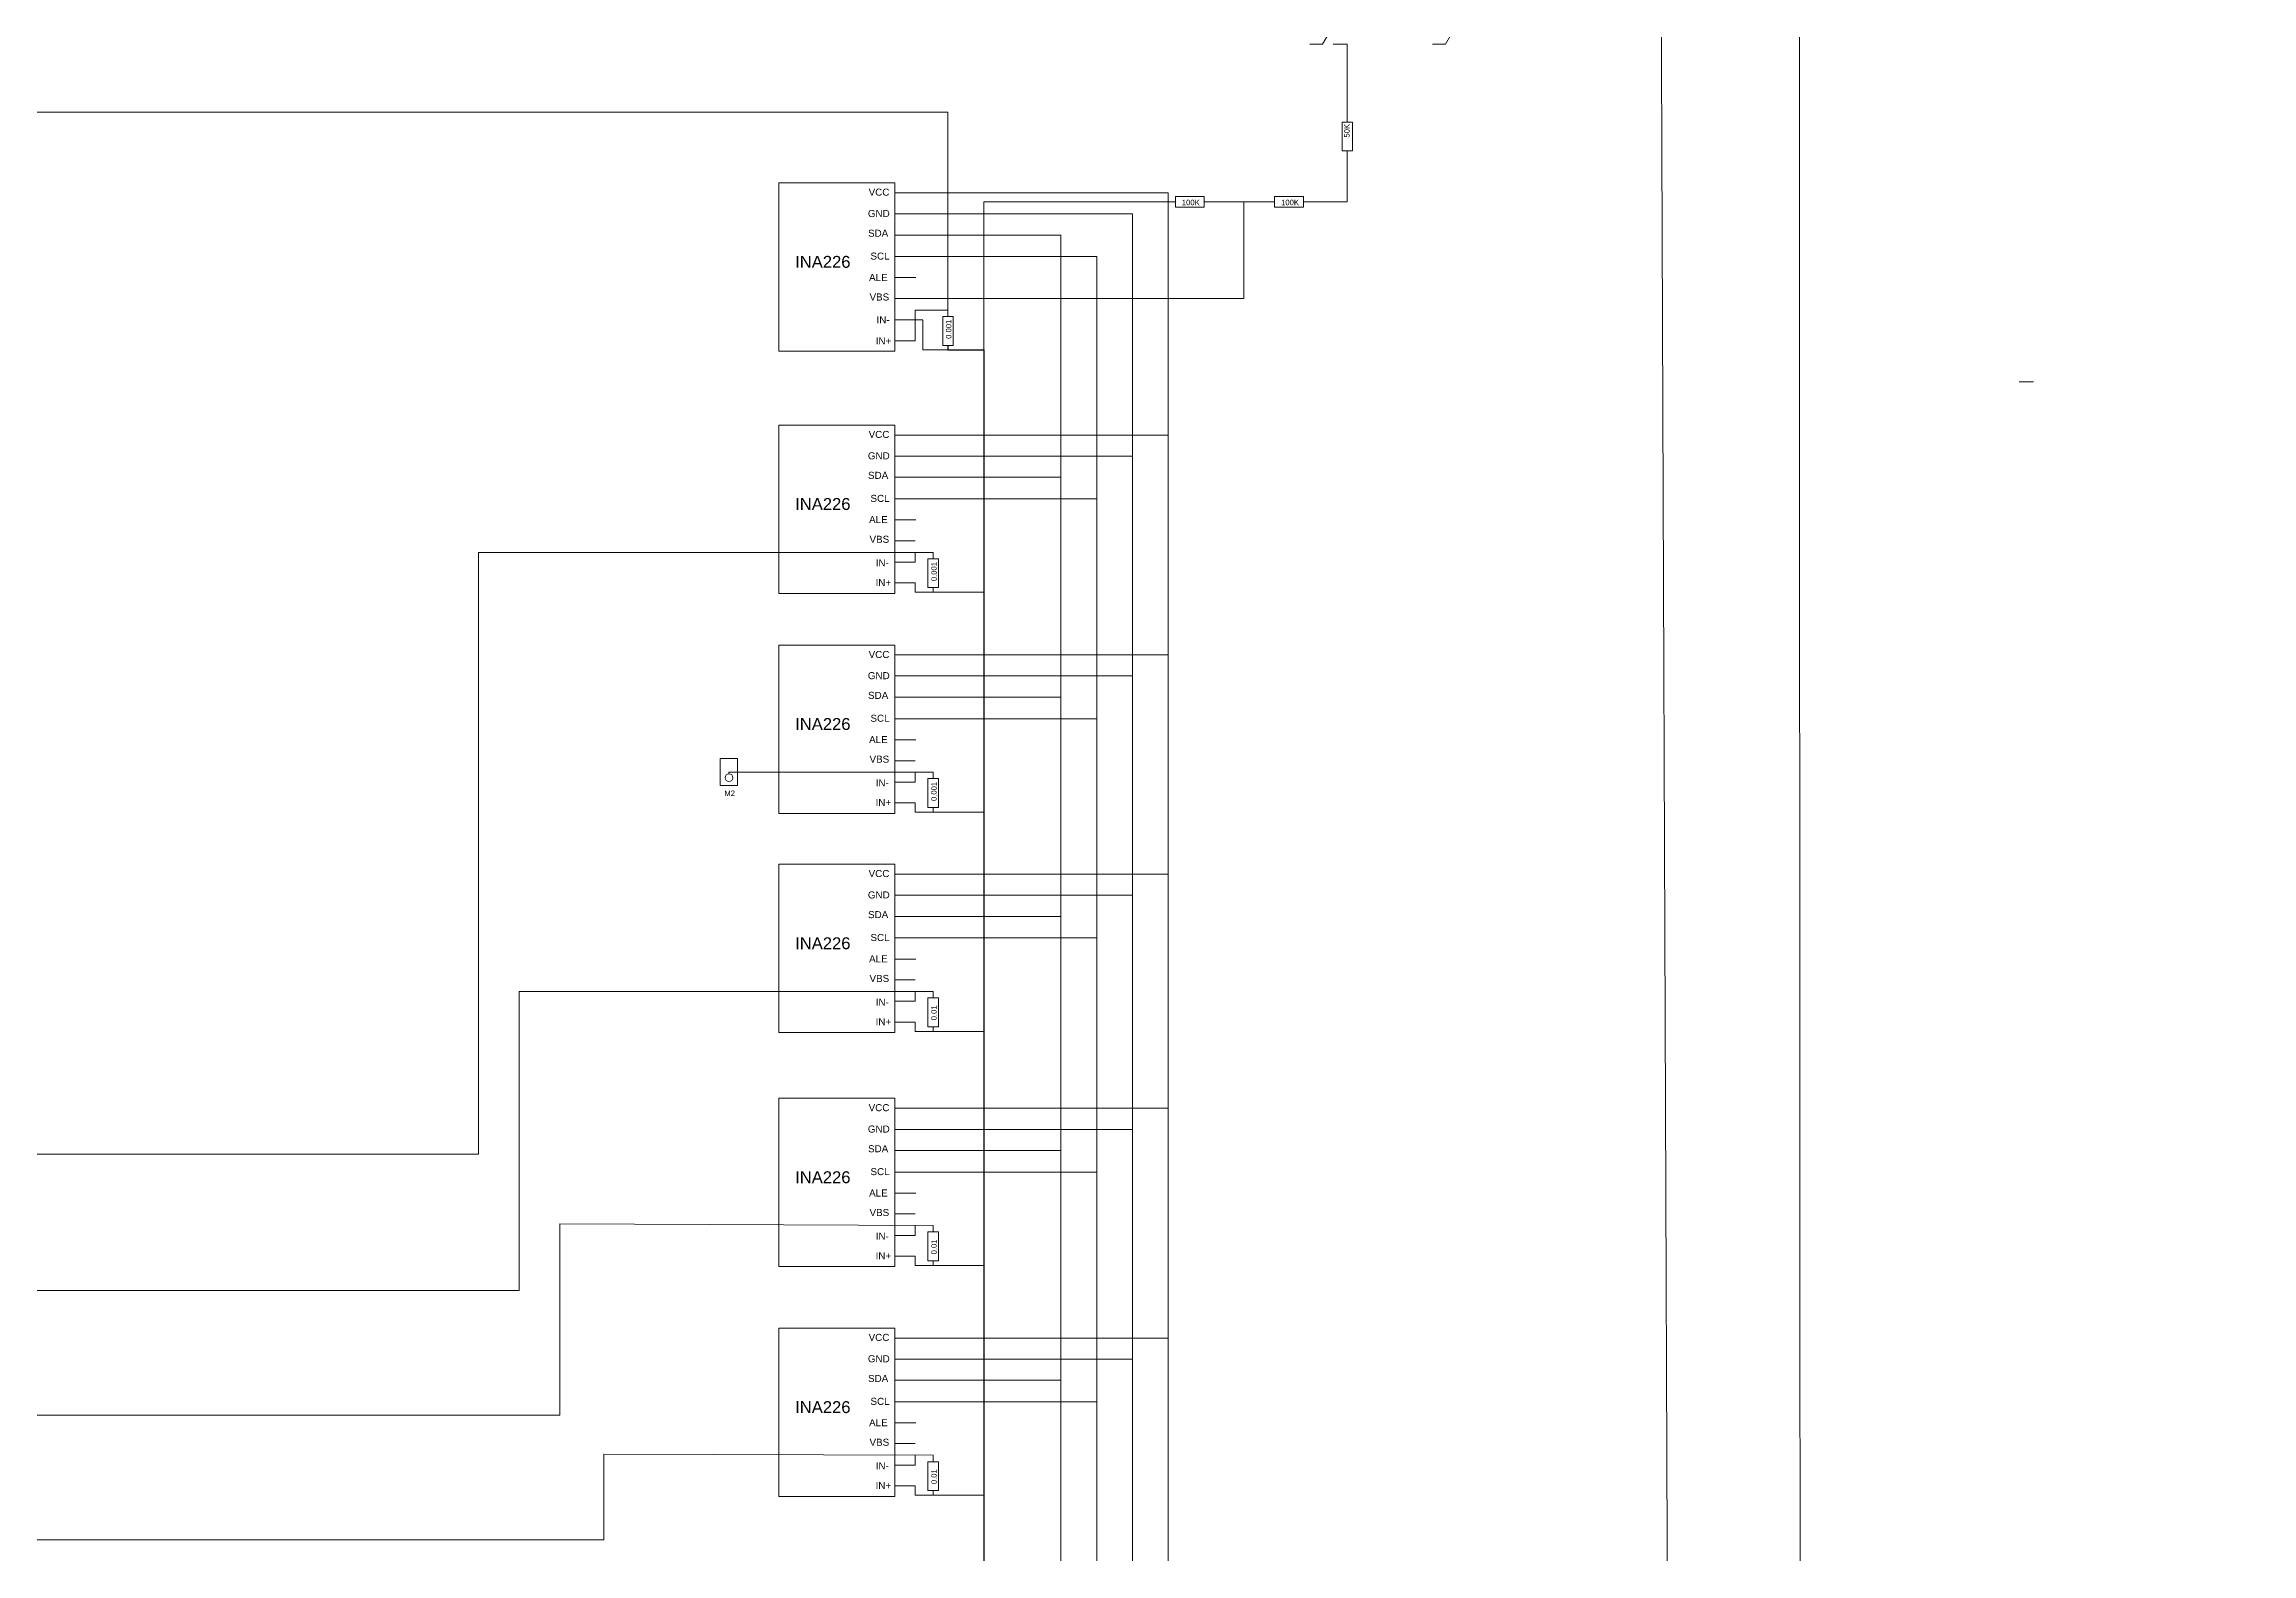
# Model space of a CAD drawing. Header units: inches. Extents: x 4541 to 19811, y -21622 to -6339.
# Drawn here: x 19519.2 to 19664.9, y -8261 to -8161.4 of the extents above; entities that cross this region are included whole.
import ezdxf

# ---------------------------------------------------------------- set-up
doc = ezdxf.new("R2010")
doc.units = ezdxf.units.IN
doc.header["$MEASUREMENT"] = 0
doc.layers.get('0').update_dxf_attribs({"lineweight": 0})
doc.styles.get("Standard").update_dxf_attribs({"font": 'arial.ttf'})

msp = doc.modelspace()

# ---------------------------------------------------------------- linework, layer by layer
for p, q in [((19604.25, -8161.4), (19605.17, -8161.4)), ((19575.31, -8171.21), (19576.69, -8171.21)), ((19575.31, -8172.6), (19576.67, -8172.6)), ((19575.31, -8174), (19576.67, -8174)), ((19575.31, -8175.42), (19576.68, -8175.42)), ((19575.31, -8176.8), (19576.71, -8176.8)), ((19575.31, -8178.18), (19576.67, -8178.18)), ((19575.31, -8179.6), (19577.16, -8179.6)), ((19575.31, -8180.99), (19576.67, -8180.99)), ((19649.51, -8183.68), (19650.46, -8183.68)), ((19575.31, -8187.2), (19576.69, -8187.2)), ((19575.31, -8188.59), (19576.67, -8188.59)), ((19575.31, -8189.98), (19576.67, -8189.98)), ((19575.31, -8191.41), (19576.68, -8191.41)), ((19575.31, -8192.79), (19576.71, -8192.79)), ((19575.31, -8194.17), (19576.67, -8194.17)), ((19575.31, -8195.58), (19576.67, -8195.58)), ((19575.31, -8196.96), (19576.67, -8196.96)), ((19575.31, -8201.71), (19576.69, -8201.71)), ((19575.31, -8203.1), (19576.67, -8203.1)), ((19575.31, -8204.5), (19576.67, -8204.5)), ((19575.31, -8205.92), (19576.68, -8205.92)), ((19575.31, -8207.31), (19576.71, -8207.31)), ((19575.31, -8208.69), (19576.67, -8208.69)), ((19575.31, -8210.1), (19576.67, -8210.1)), ((19575.31, -8211.48), (19576.67, -8211.48)), ((19575.31, -8216.18), (19576.69, -8216.18)), ((19575.31, -8217.57), (19576.67, -8217.57)), ((19575.31, -8218.97), (19576.67, -8218.97)), ((19575.31, -8220.39), (19576.68, -8220.39)), ((19575.31, -8221.78), (19576.71, -8221.78)), ((19575.31, -8223.16), (19576.67, -8223.16)), ((19575.31, -8224.57), (19576.67, -8224.57)), ((19575.31, -8225.94), (19576.67, -8225.94)), ((19575.31, -8231.63), (19576.69, -8231.63)), ((19575.31, -8233.02), (19576.67, -8233.02)), ((19575.31, -8234.41), (19576.67, -8234.41)), ((19575.31, -8235.84), (19576.68, -8235.84)), ((19575.31, -8237.22), (19576.71, -8237.22)), ((19575.31, -8238.6), (19576.67, -8238.6)), ((19575.31, -8240.02), (19576.67, -8240.02)), ((19575.31, -8241.39), (19576.67, -8241.39)), ((19575.31, -8246.79), (19576.69, -8246.79)), ((19575.31, -8248.18), (19576.67, -8248.18)), ((19575.31, -8249.58), (19576.67, -8249.58)), ((19575.31, -8251), (19576.68, -8251)), ((19575.31, -8252.38), (19576.71, -8252.38)), ((19575.31, -8253.76), (19576.67, -8253.76)), ((19575.31, -8255.18), (19576.67, -8255.18)), ((19575.31, -8256.55), (19576.67, -8256.55))]:
    msp.add_line(p, q)
at = {"color": 3}
for p, q in [((19581.2, -8181.58), (19581.2, -8171.8)), ((19581.2, -8171.8), (19593.83, -8171.8)), ((19577.85, -8194.94), (19577.85, -8195.36)), ((19577.85, -8197.56), (19577.85, -8197.26)), ((19577.85, -8197.56), (19581.2, -8197.56)), ((19577.85, -8209.45), (19564.37, -8209.45)), ((19577.85, -8212.08), (19581.2, -8212.08)), ((19577.85, -8226.55), (19581.2, -8226.55)), ((19577.85, -8242), (19581.2, -8242)), ((19577.85, -8257.16), (19581.2, -8257.16))]:
    msp.add_line(p, q, dxfattribs=at)
at = {"color": 7, "true_color": 0xffffff}
msp.add_line((19564.37, -8209.55), (19564.37, -8209.45), dxfattribs=at)
at = {"color": 3}
for points in [[(19310.48, -7858.64), (19424.27, -7858.64), (19424.27, -8243.65), (19550.53, -8243.65), (19550.53, -8223.92), (19577.85, -8223.92)], [(15911.92, -9323.86), (15911.92, -9609.01), (19792.58, -9609.01), (19792.58, -7873.32), (19453.93, -7873.32), (19453.93, -8234.66), (19547.84, -8234.66), (19547.84, -8194.94), (19577.85, -8194.94)], [(19310.48, -7895.43), (19415.49, -7895.43), (19415.49, -8251.88), (19553.22, -8251.88), (19553.22, -8239.26), (19577.85, -8239.37)], [(19311.01, -7932.42), (19408.36, -7932.42), (19408.36, -8260.11), (19556.11, -8260.11), (19556.11, -8254.46), (19577.85, -8254.53)], [(19588.41, -7941.17), (19588.41, -7949.04), (19509.91, -7949.04), (19509.91, -8165.88), (19578.82, -8165.88), (19578.82, -8179.37)], [(19576.67, -8172.6), (19591.01, -8172.6), (19591.01, -8188.59), (19576.67, -8188.59), (19591.01, -8188.59), (19591.01, -8203.1), (19576.67, -8203.1), (19591.01, -8203.1), (19591.01, -8217.57), (19576.67, -8217.57), (19591.01, -8217.57), (19591.01, -8233.02), (19576.67, -8233.02), (19591.01, -8233.02), (19591.01, -8248.18), (19576.67, -8248.18), (19591.01, -8248.18), (19591.01, -8264), (19576.67, -8264), (19591.01, -8264), (19591.01, -8275.11), (19581.2, -8275.11)]]:
    msp.add_lwpolyline(points, dxfattribs=at)
at = {"color": 3, "ltscale": 5}
msp.add_lwpolyline([(19635.11, -8369.74), (19634.88, -7904.28), (19588.28, -7904.28)], dxfattribs=at)
at = {"color": 1, "ltscale": 5}
msp.add_lwpolyline([(19598.34, -7920.8), (19624.99, -7920.8), (19626.74, -8381.14)], dxfattribs=at)
for points in [[(19602.7, -8161.4), (19603.54, -8161.4), (19604.22, -8160.24), (19604.22, -8159.19), (19612.31, -8159.19), (19612.31, -8160.27), (19611.66, -8161.4), (19610.81, -8161.4)], [(19605.17, -8161.4), (19605.17, -8166.54)], [(19605.17, -8168.45), (19605.17, -8171.8), (19602.29, -8171.8)], [(19576.67, -8178.18), (19598.35, -8178.18), (19598.35, -8171.8), (19595.74, -8171.8), (19598.35, -8171.8), (19600.38, -8171.8)], [(19575.31, -8265.39), (19586.28, -8265.39), (19586.29, -8275.11), (19586.28, -8265.39), (19586.28, -8249.58), (19575.31, -8249.58), (19586.28, -8249.58), (19586.28, -8234.41), (19575.31, -8234.41), (19586.28, -8234.41), (19586.28, -8218.97), (19575.31, -8218.97), (19586.28, -8218.97), (19586.28, -8204.5), (19575.31, -8204.5), (19586.28, -8204.5), (19586.28, -8189.98), (19575.31, -8189.98), (19586.28, -8189.98), (19586.28, -8174), (19575.31, -8174)], [(19576.68, -8266.82), (19588.64, -8266.82), (19588.64, -8275.11), (19588.64, -8266.82), (19588.64, -8251), (19576.68, -8251), (19588.64, -8251), (19588.64, -8235.84), (19576.68, -8235.84), (19588.64, -8235.84), (19588.64, -8220.39), (19576.68, -8220.39), (19588.64, -8220.39), (19588.64, -8205.92), (19576.68, -8205.92), (19588.64, -8205.92), (19588.64, -8191.41), (19576.68, -8191.41), (19588.64, -8191.41), (19588.64, -8175.42), (19576.68, -8175.42), (19588.64, -8175.42)], [(19576.67, -8180.99), (19576.67, -8178.95), (19578.82, -8178.95)], [(19577.16, -8179.61), (19577.16, -8181.58), (19578.82, -8181.58)], [(19576.67, -8195.58), (19576.67, -8194.94)], [(19576.67, -8196.96), (19576.67, -8197.56), (19577.85, -8197.56)], [(19576.67, -8210.1), (19576.67, -8209.45), (19577.85, -8209.45), (19577.85, -8209.87)], [(19576.67, -8211.48), (19576.67, -8212.08), (19577.85, -8212.08), (19577.85, -8211.78)], [(19576.67, -8224.57), (19576.67, -8223.92)], [(19577.85, -8223.92), (19577.85, -8224.34)], [(19576.67, -8225.94), (19576.67, -8226.55), (19577.85, -8226.55), (19577.85, -8226.25)], [(19576.67, -8240.02), (19576.67, -8239.37)], [(19577.85, -8239.37), (19577.85, -8239.79)], [(19576.67, -8241.39), (19576.67, -8242), (19577.85, -8242), (19577.85, -8241.7)], [(19576.67, -8255.18), (19576.67, -8254.53)], [(19577.85, -8254.53), (19577.85, -8254.95)], [(19576.67, -8256.55), (19576.67, -8257.16), (19577.85, -8257.16), (19577.85, -8256.86)]]:
    msp.add_lwpolyline(points)
for points in [[(19605.52, -8168.45), (19604.83, -8168.45), (19604.83, -8166.54), (19605.52, -8166.54)], [(19567.67, -8170.55), (19575.31, -8170.55), (19575.31, -8181.66), (19567.67, -8181.66)], [(19595.74, -8171.45), (19595.74, -8172.15), (19593.83, -8172.15), (19593.83, -8171.45)], [(19602.29, -8171.45), (19602.29, -8172.15), (19600.38, -8172.15), (19600.38, -8171.45)], [(19567.67, -8186.54), (19575.31, -8186.54), (19575.31, -8197.65), (19567.67, -8197.65)], [(19567.67, -8201.06), (19575.31, -8201.06), (19575.31, -8212.17), (19567.67, -8212.17)], [(19563.8, -8208.54), (19564.93, -8208.54), (19564.93, -8210.33), (19563.8, -8210.33)], [(19577.5, -8209.87), (19578.19, -8209.87), (19578.19, -8211.78), (19577.5, -8211.78)], [(19567.67, -8215.52), (19575.31, -8215.52), (19575.31, -8226.63), (19567.67, -8226.63)], [(19567.67, -8230.97), (19575.31, -8230.97), (19575.31, -8242.08), (19567.67, -8242.08)], [(19567.67, -8246.13), (19575.31, -8246.13), (19575.31, -8257.24), (19567.67, -8257.24)]]:
    msp.add_lwpolyline(points, close=True)
at = {"color": 1}
msp.add_lwpolyline([(19576.69, -8171.21), (19593.36, -8171.21), (19593.36, -8187.2), (19576.69, -8187.2), (19593.36, -8187.2), (19593.36, -8201.71), (19576.69, -8201.71), (19593.36, -8201.71), (19593.36, -8216.18), (19576.69, -8216.18), (19593.36, -8216.18), (19593.36, -8231.63), (19576.69, -8231.63), (19593.36, -8231.63), (19593.36, -8246.79), (19576.69, -8246.79), (19593.36, -8246.79), (19593.36, -8262.61), (19576.69, -8262.61), (19593.36, -8262.61), (19593.36, -8275.11)], dxfattribs=at)
at = {"color": 7, "true_color": 0xffffff}
for points in [[(19578.48, -8179.37), (19579.17, -8179.37), (19579.17, -8181.28), (19578.48, -8181.28)], [(19577.5, -8195.36), (19578.19, -8195.36), (19578.19, -8197.26), (19577.5, -8197.26)], [(19577.5, -8224.34), (19578.19, -8224.34), (19578.19, -8226.25), (19577.5, -8226.25)], [(19577.5, -8239.79), (19578.19, -8239.79), (19578.19, -8241.7), (19577.5, -8241.7)], [(19577.5, -8254.95), (19578.19, -8254.95), (19578.19, -8256.86), (19577.5, -8256.86)]]:
    msp.add_lwpolyline(points, close=True, dxfattribs=at)
at = {"color": 3, "lineweight": 30}
msp.add_lwpolyline([(19578.82, -8181.28), (19578.82, -8181.58), (19581.2, -8181.58), (19581.2, -8275.11)], dxfattribs=at)
msp.add_circle((19564.37, -8209.81), 0.257)

# ---------------------------------------------------------------- texts
for s, p in [('50K', (19605.33, -8167.57)), ('0.001', (19579.05, -8180.85)), ('0.001', (19578.08, -8196.84)), ('0.001', (19578.08, -8211.35)), ('0.01', (19578.08, -8225.82)), ('0.01', (19578.08, -8241.27)), ('0.01', (19578.08, -8256.43))]:
    msp.add_text(s, height=0.361, rotation=90).set_placement(p)
for s, height, p in [('VCC', 0.464, (19573.59, -8171.4)), ('100K', 0.361, (19594.26, -8172.03)), ('100K', 0.361, (19600.81, -8172.03)), ('GND', 0.464, (19573.54, -8172.81)), ('SDA', 0.464, (19573.55, -8174.11)), ('INA226', 0.784, (19568.74, -8176.16)), ('SCL', 0.464, (19573.71, -8175.62)), ('ALE', 0.464, (19573.62, -8177.03)), ('VBS', 0.464, (19573.65, -8178.32)), ('IN-', 0.464, (19574.11, -8179.82)), ('IN+', 0.464, (19574.06, -8181.22)), ('VCC', 0.464, (19573.59, -8187.39)), ('GND', 0.464, (19573.54, -8188.8)), ('SDA', 0.464, (19573.55, -8190.09)), ('INA226', 0.784, (19568.74, -8192.14)), ('SCL', 0.464, (19573.71, -8191.61)), ('ALE', 0.464, (19573.62, -8193.01)), ('VBS', 0.464, (19573.65, -8194.31)), ('IN-', 0.464, (19574.06, -8195.87)), ('IN+', 0.464, (19574.05, -8197.17)), ('VCC', 0.464, (19573.59, -8201.91)), ('GND', 0.464, (19573.54, -8203.31)), ('SDA', 0.464, (19573.55, -8204.61)), ('INA226', 0.784, (19568.74, -8206.66)), ('SCL', 0.464, (19573.71, -8206.12)), ('ALE', 0.464, (19573.62, -8207.53)), ('VBS', 0.464, (19573.65, -8208.82)), ('M2', 0.361, (19564.07, -8211.02)), ('IN-', 0.464, (19574.06, -8210.39)), ('IN+', 0.464, (19574.05, -8211.68)), ('VCC', 0.464, (19573.59, -8216.37)), ('GND', 0.464, (19573.54, -8217.78)), ('SDA', 0.464, (19573.55, -8219.08)), ('INA226', 0.784, (19568.74, -8221.13)), ('SCL', 0.464, (19573.71, -8220.59)), ('ALE', 0.464, (19573.62, -8222)), ('VBS', 0.464, (19573.65, -8223.29)), ('IN+', 0.464, (19574.05, -8226.15)), ('IN-', 0.464, (19574.06, -8224.86)), ('VCC', 0.464, (19573.59, -8231.82)), ('GND', 0.464, (19573.54, -8233.23)), ('SDA', 0.464, (19573.55, -8234.53)), ('INA226', 0.784, (19568.74, -8236.57)), ('SCL', 0.464, (19573.71, -8236.04)), ('ALE', 0.464, (19573.62, -8237.45)), ('VBS', 0.464, (19573.65, -8238.74)), ('IN-', 0.464, (19574.06, -8240.3)), ('IN+', 0.464, (19574.05, -8241.6)), ('VCC', 0.464, (19573.59, -8246.98)), ('GND', 0.464, (19573.54, -8248.39)), ('SDA', 0.464, (19573.55, -8249.69)), ('INA226', 0.784, (19568.74, -8251.74)), ('SCL', 0.464, (19573.71, -8251.2)), ('ALE', 0.464, (19573.62, -8252.61)), ('VBS', 0.464, (19573.65, -8253.9)), ('IN+', 0.464, (19574.05, -8256.76)), ('IN-', 0.464, (19574.06, -8255.46))]:
    msp.add_text(s, height=height).set_placement(p)

doc.saveas('drawing.dxf')
